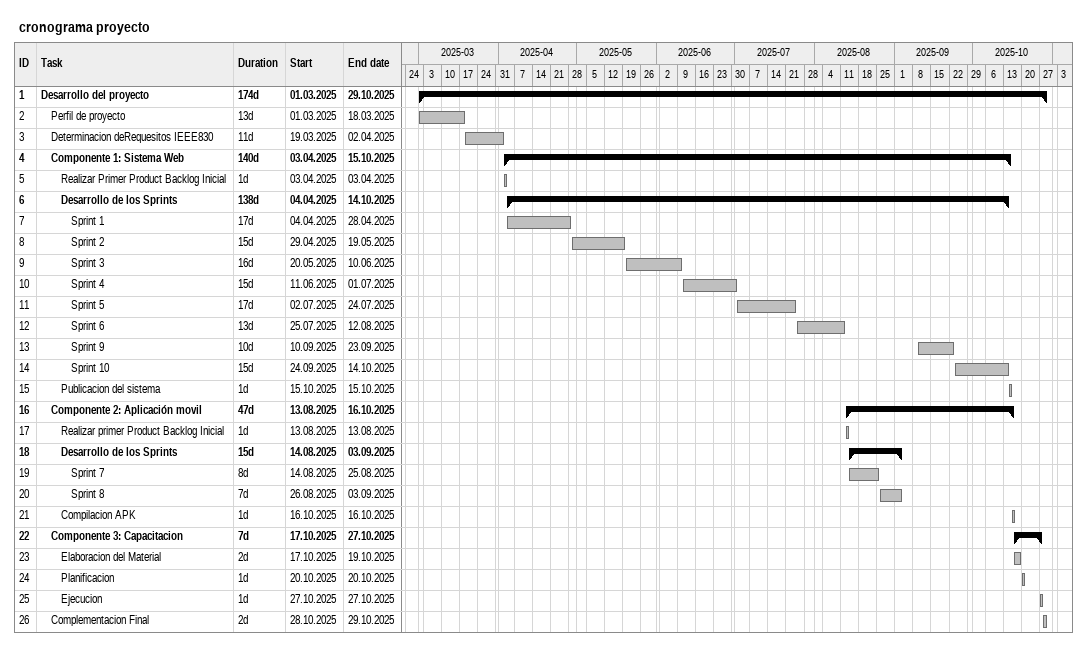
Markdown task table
cronograma proyecto

| ID | Level | Task | Duration | Start | Finish |
|---|---|---|---|---|---|
| 1 | 1 | **Desarrollo del proyecto** | 174d | 2025-03-01 | 2025-10-29 |
| 2 | 2 | Perfil de proyecto | 13d | 2025-03-01 | 2025-03-18 |
| 3 | 2 | Determinacion deRequesitos IEEE830 | 11d | 2025-03-19 | 2025-04-02 |
| 4 | 2 | **Componente 1: Sistema Web** | 140d | 2025-04-03 | 2025-10-15 |
| 5 | 3 | Realizar Primer Product Backlog Inicial | 1d | 2025-04-03 | 2025-04-03 |
| 6 | 3 | **Desarrollo de los Sprints** | 138d | 2025-04-04 | 2025-10-14 |
| 7 | 4 | Sprint 1 | 17d | 2025-04-04 | 2025-04-28 |
| 8 | 4 | Sprint 2 | 15d | 2025-04-29 | 2025-05-19 |
| 9 | 4 | Sprint 3 | 16d | 2025-05-20 | 2025-06-10 |
| 10 | 4 | Sprint 4 | 15d | 2025-06-11 | 2025-07-01 |
| 11 | 4 | Sprint 5 | 17d | 2025-07-02 | 2025-07-24 |
| 12 | 4 | Sprint 6 | 13d | 2025-07-25 | 2025-08-12 |
| 13 | 4 | Sprint 9 | 10d | 2025-09-10 | 2025-09-23 |
| 14 | 4 | Sprint 10 | 15d | 2025-09-24 | 2025-10-14 |
| 15 | 3 | Publicacion del sistema | 1d | 2025-10-15 | 2025-10-15 |
| 16 | 2 | **Componente 2: Aplicación movil** | 47d | 2025-08-13 | 2025-10-16 |
| 17 | 3 | Realizar primer Product Backlog Inicial | 1d | 2025-08-13 | 2025-08-13 |
| 18 | 3 | **Desarrollo de los Sprints** | 15d | 2025-08-14 | 2025-09-03 |
| 19 | 4 | Sprint 7 | 8d | 2025-08-14 | 2025-08-25 |
| 20 | 4 | Sprint 8 | 7d | 2025-08-26 | 2025-09-03 |
| 21 | 3 | Compilacion APK | 1d | 2025-10-16 | 2025-10-16 |
| 22 | 2 | **Componente 3: Capacitacion** | 7d | 2025-10-17 | 2025-10-27 |
| 23 | 3 | Elaboracion del Material | 2d | 2025-10-17 | 2025-10-19 |
| 24 | 3 | Planificacion | 1d | 2025-10-20 | 2025-10-20 |
| 25 | 3 | Ejecucion | 1d | 2025-10-27 | 2025-10-27 |
| 26 | 2 | Complementacion Final | 2d | 2025-10-28 | 2025-10-29 |
